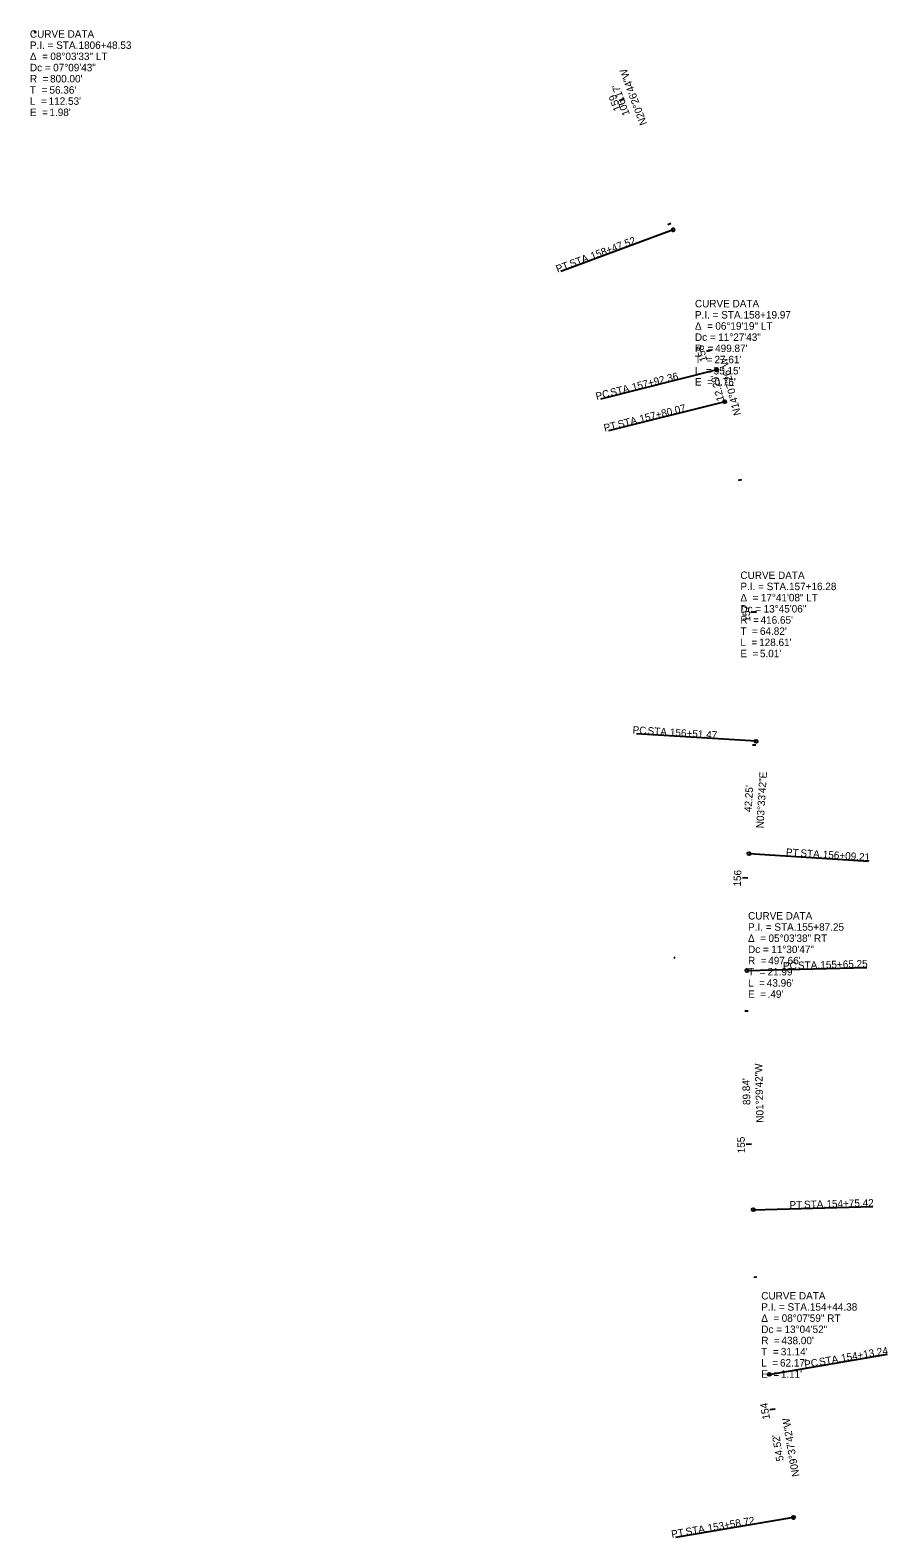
# Model space of a CAD drawing. Extents: x 144927 to 153516, y 326512 to 333203.
# Drawn here: x 152434 to 152757, y 330258 to 330824 of the extents above; entities that cross this region are included whole.
import ezdxf

# ---------------------------------------------------------------- set-up
doc = ezdxf.new("R2010")
doc.units = 0
for name, color, linetype in [('DV_X_Lot_Line', 7, 'Continuous'), ('DV_X_Property_Line', 7, 'Continuous'), ('RW_X_CL_100_Bearings', 7, 'Continuous'), ('RW_X_CL_100_Cardinal_Points', 7, 'Continuous'), ('RW_X_CL_100_Curve_Data', 7, 'Continuous'), ('RW_X_CL_100_Distances', 7, 'Continuous'), ('RW_X_CL_100_Stations', 7, 'Continuous'), ('RW_X_Fee_RW', 7, 'Continuous'), ('SC_Scratch1', 7, 'Continuous'), ('SC_Scratch2', 7, 'Continuous'), ('SV_X_Text', 7, 'Continuous')]:
    doc.layers.add(name, color=color, linetype=linetype)

msp = doc.modelspace()

# ---------------------------------------------------------------- linework, layer by layer
at = {"layer": 'DV_X_Lot_Line'}
for p, q in [((152676.09, 330749.49), (152633.92, 330733.77)), ((152692.47, 330696.85), (152648.83, 330685.87)), ((152695.47, 330684.93), (152651.83, 330673.95)), ((152707.26, 330557.38), (152662.34, 330560.17)), ((152704.63, 330515.2), (152749.54, 330512.41)), ((152703.84, 330471.27), (152748.82, 330472.45)), ((152706.19, 330381.46), (152751.18, 330382.64)), ((152712.21, 330319.63), (152756.58, 330327.16)), ((152721.33, 330265.88), (152676.96, 330258.35))]:
    msp.add_line(p, q, dxfattribs=at)
for centre in [(152676.09, 330749.49), (152692.47, 330696.85), (152695.47, 330684.93), (152707.26, 330557.38), (152704.63, 330515.2), (152703.84, 330471.27), (152706.19, 330381.46), (152712.21, 330319.63), (152721.33, 330265.88)]:
    msp.add_circle(centre, 0.6, dxfattribs=at)
at = {"layer": 'RW_X_CL_100_Curve_Data'}
for p, q in [((152676.09, 330749.49), (152633.92, 330733.77)), ((152692.47, 330696.85), (152648.83, 330685.87)), ((152695.47, 330684.93), (152651.83, 330673.95)), ((152707.26, 330557.38), (152662.34, 330560.17)), ((152704.63, 330515.2), (152749.54, 330512.41)), ((152703.84, 330471.27), (152748.82, 330472.45)), ((152706.19, 330381.46), (152751.18, 330382.64)), ((152712.21, 330319.63), (152756.58, 330327.16)), ((152721.33, 330265.88), (152676.96, 330258.35))]:
    msp.add_line(p, q, dxfattribs=at)
for centre in [(152676.09, 330749.49), (152692.47, 330696.85), (152695.47, 330684.93), (152707.26, 330557.38), (152704.63, 330515.2), (152703.84, 330471.27), (152706.19, 330381.46), (152712.21, 330319.63), (152721.33, 330265.88)]:
    msp.add_circle(centre, 0.6, dxfattribs=at)
at = {"layer": 'RW_X_Fee_RW'}
msp.add_circle((152676.58, 330476.08), 0.05, dxfattribs=at)
at = {"layer": 'SC_Scratch1'}
for p, q in [((152436.62, 330823.26), (152436.13, 330824.36)), ((152657.75, 330798.66), (152655.88, 330797.97)), ((152675.22, 330751.81), (152674.1, 330751.39)), ((152690.55, 330704.24), (152688.61, 330703.72)), ((152701.75, 330655.53), (152700.56, 330655.32)), ((152707.45, 330605.88), (152705.45, 330605.78)), ((152707.17, 330555.92), (152705.97, 330555.99)), ((152704.14, 330506.01), (152702.15, 330506.09)), ((152704.24, 330456.02), (152703.04, 330455.99)), ((152705.55, 330406.04), (152703.55, 330405.99)), ((152707.59, 330356.09), (152706.39, 330355.99)), ((152714.43, 330306.58), (152712.45, 330306.24))]:
    msp.add_line(p, q, dxfattribs=at)
at = {"layer": 'SC_Scratch2'}
for p, q in [((152657.75, 330798.66), (152656.63, 330798.24)), ((152690.55, 330704.24), (152689.39, 330703.93)), ((152707.45, 330605.88), (152706.25, 330605.82)), ((152704.14, 330506.01), (152702.95, 330506.06)), ((152705.55, 330406.04), (152703.55, 330405.99)), ((152714.43, 330306.58), (152713.24, 330306.38))]:
    msp.add_line(p, q, dxfattribs=at)

# ---------------------------------------------------------------- texts
at = {"layer": 'DV_X_Lot_Line'}
for s, rotation, p in [('158+47.52', 20.4456, (152645.65, 330738.18)), ('PT', 20.4456, (152632.65, 330733.34)), (' STA. ', 20.4456, (152636.79, 330734.88)), ('157+92.36', 14.1238, (152660.97, 330688.97)), (' STA. ', 14.1238, (152651.81, 330686.66)), ('PC', 14.1238, (152647.36, 330685.54)), (' STA. ', 14.1238, (152654.67, 330674.71)), ('157+80.07', 14.1238, (152663.83, 330677.01)), ('PT', 14.1238, (152650.39, 330673.63)), ('PC', 356.4383, (152660.79, 330560.31)), (' STA. ', 356.4383, (152665.36, 330560.03)), ('156+51.47', 356.4383, (152674.8, 330559.44)), ('PT', 356.4383, (152718.4, 330514.39)), (' STA. ', 356.4383, (152722.8, 330514.12)), ('156+09.21', 356.4383, (152732.24, 330513.53)), ('155+65.25', 1.499, (152731.42, 330472.03)), ('PC', 1.499, (152717.39, 330471.67)), (' STA. ', 1.499, (152721.97, 330471.79)), ('PT', 1.4951, (152719.85, 330381.86)), (' STA. ', 1.4951, (152724.26, 330381.98)), ('154+75.42', 1.4951, (152733.71, 330382.22)), ('154+13.24', 9.6283, (152739.44, 330324.29)), ('PC', 9.6283, (152725.6, 330321.95)), (' STA. ', 9.6283, (152730.12, 330322.71)), ('153+58.72', 9.6283, (152689.31, 330260.49)), ('PT', 9.6283, (152675.64, 330258.17)), (' STA. ', 9.6283, (152679.99, 330258.91))]:
    msp.add_text(s, height=2.8, rotation=rotation, dxfattribs=at).set_placement(p)
at = {"layer": 'DV_X_Property_Line'}
for s, rotation, p in [('N20°26\'44"W', 110.4456, (152666.34, 330789.37)), ('N14°07\'26"W', 104.1238, (152701.63, 330680.12)), ('N03°33\'42"E', 86.4383, (152710.03, 330524.65)), ('N01°29\'42"W', 91.4951, (152710.14, 330414.18)), ('N09°37\'42"W', 99.6283, (152723.56, 330281.42))]:
    msp.add_text(s, height=2.8, rotation=rotation, dxfattribs=at).set_placement(p)
at = {"layer": 'RW_X_CL_100_Bearings'}
for s, rotation, p in [("106.17'", 110.4456, (152659.84, 330792.96)), ("12.29'", 104.1238, (152695.28, 330685.49)), ("42.25'", 86.4383, (152705.56, 330530.74)), ("89.84'", 91.4951, (152705.12, 330420.81)), ("54.52'", 99.6283, (152717.66, 330287.27))]:
    msp.add_text(s, height=2.8, rotation=rotation, dxfattribs=at).set_placement(p)
at = {"layer": 'RW_X_CL_100_Cardinal_Points'}
for s, rotation, p in [('N20°26\'44"W', 110.4456, (152666.34, 330789.37)), ('N14°07\'26"W', 104.1238, (152701.63, 330680.12)), ('N03°33\'42"E', 86.4383, (152710.03, 330524.65)), ('N01°29\'42"W', 91.4951, (152710.14, 330414.18)), ('N09°37\'42"W', 99.6283, (152723.56, 330281.42))]:
    msp.add_text(s, height=2.8, rotation=rotation, dxfattribs=at).set_placement(p)
at = {"layer": 'RW_X_CL_100_Curve_Data'}
for s, rotation, p in [('158+47.52', 20.4456, (152645.65, 330738.18)), ('PT', 20.4456, (152632.65, 330733.34)), (' STA. ', 20.4456, (152636.79, 330734.88)), ('157+92.36', 14.1238, (152660.97, 330688.97)), (' STA. ', 14.1238, (152651.81, 330686.66)), ('PC', 14.1238, (152647.36, 330685.54)), (' STA. ', 14.1238, (152654.67, 330674.71)), ('157+80.07', 14.1238, (152663.83, 330677.01)), ('PT', 14.1238, (152650.39, 330673.63)), ('PC', 356.4383, (152660.79, 330560.31)), (' STA. ', 356.4383, (152665.36, 330560.03)), ('156+51.47', 356.4383, (152674.8, 330559.44)), ('PT', 356.4383, (152718.4, 330514.39)), (' STA. ', 356.4383, (152722.8, 330514.12)), ('156+09.21', 356.4383, (152732.24, 330513.53)), ('155+65.25', 1.499, (152731.42, 330472.03)), ('PC', 1.499, (152717.39, 330471.67)), (' STA. ', 1.499, (152721.97, 330471.79)), ('PT', 1.4951, (152719.85, 330381.86)), (' STA. ', 1.4951, (152724.26, 330381.98)), ('154+75.42', 1.4951, (152733.71, 330382.22)), ('154+13.24', 9.6283, (152739.44, 330324.29)), ('PC', 9.6283, (152725.6, 330321.95)), (' STA. ', 9.6283, (152730.12, 330322.71)), ('153+58.72', 9.6283, (152689.31, 330260.49)), ('PT', 9.6283, (152675.64, 330258.17)), (' STA. ', 9.6283, (152679.99, 330258.91))]:
    msp.add_text(s, height=2.8, rotation=rotation, dxfattribs=at).set_placement(p)
at = {"layer": 'RW_X_CL_100_Distances'}
for s, rotation, p in [("106.17'", 110.4456, (152659.84, 330792.96)), ("12.29'", 104.1238, (152695.28, 330685.49)), ("42.25'", 86.4383, (152705.56, 330530.74)), ("89.84'", 91.4951, (152705.12, 330420.81)), ("54.52'", 99.6283, (152717.66, 330287.27))]:
    msp.add_text(s, height=2.8, rotation=rotation, dxfattribs=at).set_placement(p)
at = {"layer": 'RW_X_CL_100_Stations'}
for s, p in [('CURVE DATA', (152704.24, 330490.44)), ('P.I. = STA. ', (152704.24, 330486.24)), ('155+87.25', (152722.5, 330486.24)), ('Δ  = ', (152704.24, 330482.04)), ('Dc = ', (152704.24, 330477.84)), ('05°03\'38" RT', (152711.91, 330482.04)), ('11°30\'47"', (152712.97, 330477.84)), ('R  = ', (152704.24, 330473.64)), ("497.66'", (152711.82, 330473.64)), ('T  = ', (152704.24, 330469.44)), ("21.99'", (152711.57, 330469.44)), ('L  = ', (152704.24, 330465.24)), ('E  = ', (152704.24, 330461.04)), ("43.96'", (152711.28, 330465.24)), (".49'", (152711.58, 330461.04))]:
    msp.add_text(s, height=2.8, dxfattribs=at).set_placement(p)
at = {"layer": 'SC_Scratch1'}
for s, rotation, p in [('159', 110.4456, (152656.57, 330794.68)), ('158', 104.999, (152688.99, 330700.37)), ('157', 93.1126, (152705.14, 330602.34)), ('156', 87.4988, (152701.5, 330502.76)), ('155', 91.4951, (152703.14, 330402.67)), ('154', 99.6283, (152712.51, 330302.93))]:
    msp.add_text(s, height=2.8, rotation=rotation, dxfattribs=at).set_placement(p)
at = {"layer": 'SC_Scratch2'}
msp.add_text('155', height=2.8, rotation=91.4951, dxfattribs=at).set_placement((152703.14, 330402.67))
at = {"layer": 'SV_X_Text'}
for s, p in [('CURVE DATA', (152434.39, 330821.63)), ('P.I. = STA. ', (152434.39, 330817.43)), ('1806+48.53', (152452.66, 330817.43)), ('Δ  = ', (152434.39, 330813.23)), ('08°03\'33" LT', (152442.07, 330813.23)), ('Dc = ', (152434.39, 330809.03)), ('07°09\'43"', (152443.13, 330809.03)), ('T  = ', (152434.39, 330800.63)), ('R  = ', (152434.39, 330804.83)), ("56.36'", (152441.73, 330800.63)), ("800.00'", (152441.97, 330804.83)), ('L  = ', (152434.39, 330796.43)), ("112.53'", (152441.43, 330796.43)), ('E  = ', (152434.39, 330792.23)), ("1.98'", (152441.73, 330792.23)), ('CURVE DATA', (152684.28, 330720.37)), ('P.I. = STA. ', (152684.28, 330716.17)), ('158+19.97', (152702.54, 330716.17)), ('Δ  = ', (152684.28, 330711.97)), ('06°19\'19" LT', (152691.95, 330711.97)), ('Dc = ', (152684.28, 330707.77)), ('11°27\'43"', (152693.02, 330707.77)), ('T  = ', (152684.28, 330699.37)), ('R  = ', (152684.28, 330703.57)), ("27.61'", (152691.61, 330699.37)), ("499.87'", (152691.86, 330703.57)), ('L  = ', (152684.28, 330695.17)), ("55.15'", (152691.32, 330695.17)), ('E  = ', (152684.28, 330690.97)), ("0.76'", (152691.62, 330690.97)), ('CURVE DATA', (152701.36, 330618.35)), ('P.I. = STA. ', (152701.36, 330614.15)), ('157+16.28', (152719.63, 330614.15)), ('Δ  = ', (152701.36, 330609.95)), ('17°41\'08" LT', (152709.04, 330609.95)), ('Dc = ', (152701.36, 330605.75)), ('13°45\'06"', (152710.1, 330605.75)), ('T  = ', (152701.36, 330597.35)), ('R  = ', (152701.36, 330601.55)), ("64.82'", (152708.7, 330597.35)), ("416.65'", (152708.94, 330601.55)), ('L  = ', (152701.36, 330593.15)), ("128.61'", (152708.4, 330593.15)), ('E  = ', (152701.36, 330588.95)), ("5.01'", (152708.7, 330588.95)), ('CURVE DATA', (152704.24, 330490.44)), ('P.I. = STA. ', (152704.24, 330486.24)), ('155+87.25', (152722.5, 330486.24)), ('Δ  = ', (152704.24, 330482.04)), ('Dc = ', (152704.24, 330477.84)), ('05°03\'38" RT', (152711.91, 330482.04)), ('11°30\'47"', (152712.97, 330477.84)), ('R  = ', (152704.24, 330473.64)), ("497.66'", (152711.82, 330473.64)), ('T  = ', (152704.24, 330469.44)), ("21.99'", (152711.57, 330469.44)), ('L  = ', (152704.24, 330465.24)), ('E  = ', (152704.24, 330461.04)), ("43.96'", (152711.28, 330465.24)), (".49'", (152711.58, 330461.04)), ('CURVE DATA', (152709.2, 330347.75)), ('P.I. = STA. ', (152709.2, 330343.55)), ('154+44.38', (152727.47, 330343.55)), ('Δ  = ', (152709.2, 330339.35)), ('08°07\'59" RT', (152716.88, 330339.35)), ('Dc = ', (152709.2, 330335.15)), ('R  = ', (152709.2, 330330.95)), ("438.00'", (152716.78, 330330.95)), ('13°04\'52"', (152717.94, 330335.15)), ('T  = ', (152709.2, 330326.75)), ("31.14'", (152716.54, 330326.75)), ('L  = ', (152709.2, 330322.55)), ("62.17'", (152716.24, 330322.55)), ('E  = ', (152709.2, 330318.35)), ("1.11'", (152716.54, 330318.35))]:
    msp.add_text(s, height=2.8, dxfattribs=at).set_placement(p)

doc.saveas('drawing.dxf')
